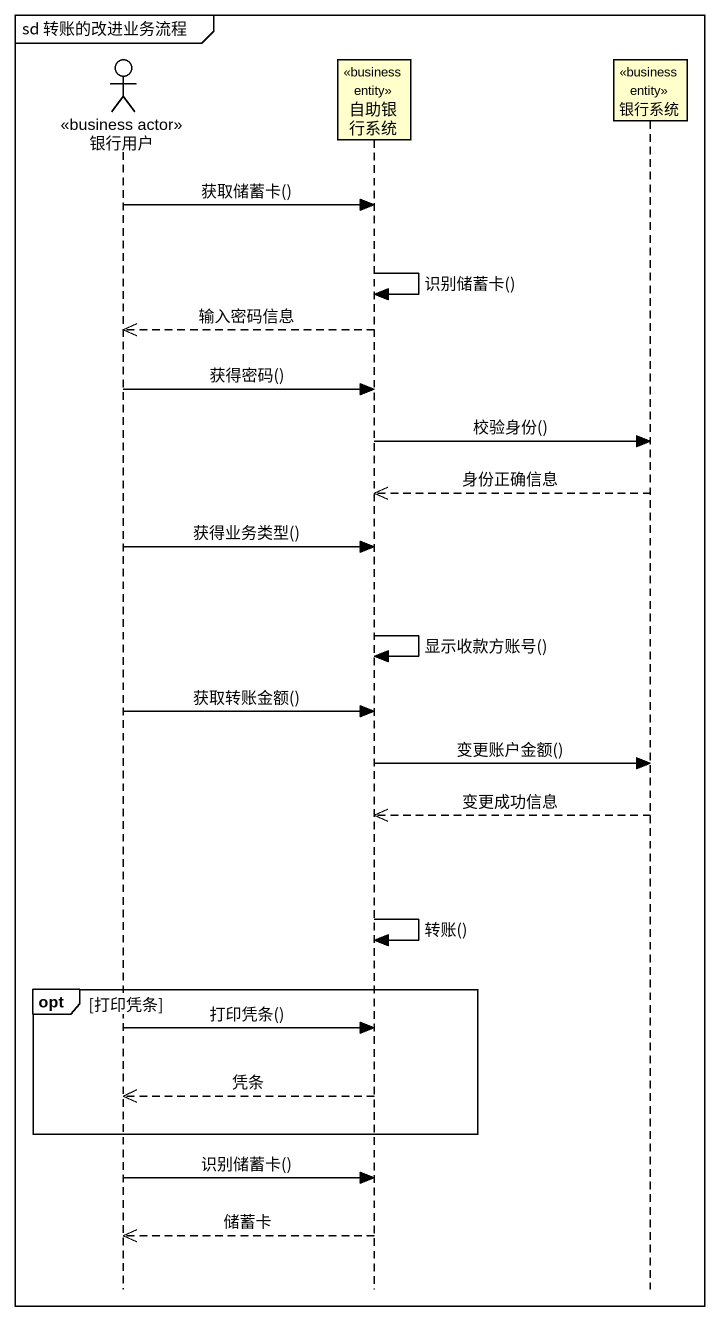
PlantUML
@startuml
mainframe sd 转账的改进业务流程
hide footbox
actor 银行用户 <<business actor>>
participant 自助银行系统 <<business entity>>
participant 银行系统 <<business entity>>

银行用户 -> 自助银行系统 : 获取储蓄卡()
自助银行系统 -> 自助银行系统 : 识别储蓄卡()
自助银行系统 -->> 银行用户 : 输入密码信息
银行用户 -> 自助银行系统 : 获得密码()
自助银行系统 -> 银行系统 : 校验身份()
银行系统 -->> 自助银行系统 : 身份正确信息
银行用户 -> 自助银行系统 : 获得业务类型()
自助银行系统 -> 自助银行系统 : 显示收款方账号()
银行用户 -> 自助银行系统 : 获取转账金额()
自助银行系统 -> 银行系统 : 变更账户金额()
银行系统 -->> 自助银行系统 : 变更成功信息
自助银行系统 -> 自助银行系统 : 转账()
opt 打印凭条
  银行用户 -> 自助银行系统 : 打印凭条()
  自助银行系统 -->> 银行用户 : 凭条
end
银行用户 -> 自助银行系统 : 识别储蓄卡()
自助银行系统 -->> 银行用户 : 储蓄卡
@enduml
